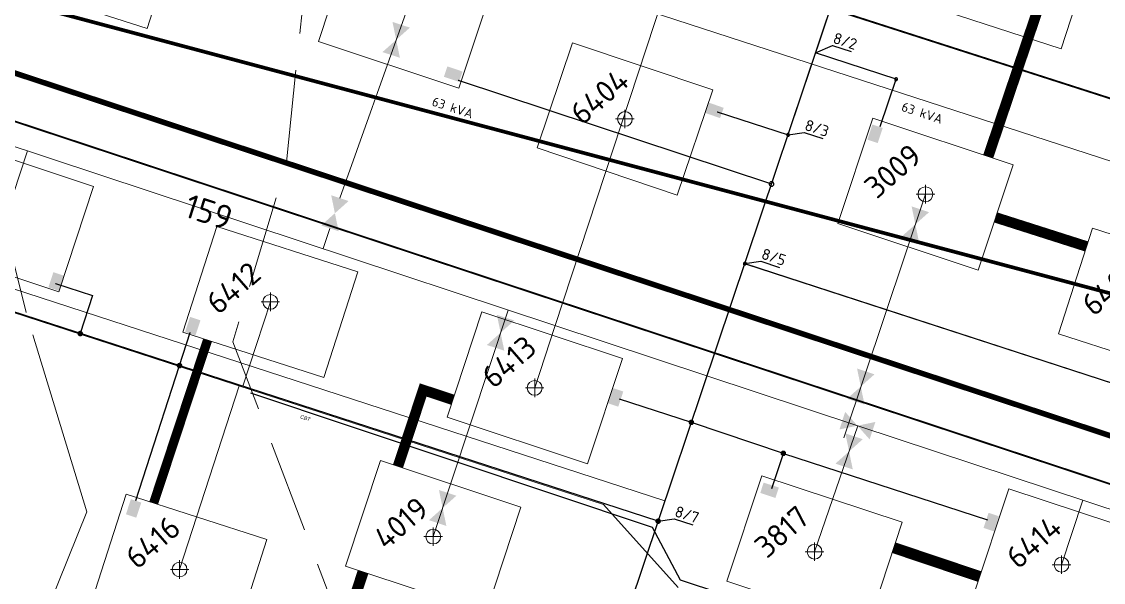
# Model space of a CAD drawing. Header units: millimetres. Extents: x 519 to 9564855, y -810 to 5021775.
# Drawn here: x 9525201 to 9525786, y 4999281 to 4999584 of the extents above; entities that cross this region are included whole.
import ezdxf
from ezdxf.enums import TextEntityAlignment as Align

# ---------------------------------------------------------------- set-up
doc = ezdxf.new("R2010")
doc.units = ezdxf.units.MM
doc.header["$LTSCALE"] = 2
doc.header["$MEASUREMENT"] = 0
doc.header["$PDMODE"] = 2
doc.header["$PDSIZE"] = 5
for name, pattern in [('1', [0]), ('92051501$0$GROUND1', [60, 50, -10]), ('92051501$0$GROUND2', [35, 25, -10]), ('DASHED2', [9.525, 6.35, -3.175])]:
    doc.linetypes.add(name, pattern=pattern)
for name, color, linetype in [('Existing roads', 41, 'Continuous'), ('OilColl&Flowlines', 3, 'Continuous'), ('ROAD_FIELD', 255, '92051501$0$GROUND2'), ('stage 7.frame', 7, 'Continuous'), ('МГ-земельный участок', 7, 'Continuous'), ('Скважины  2018 года', 7, 'Continuous'), ('Скважины 2017г', 221, 'Continuous'), ('Скважины 2019г.', 241, 'Continuous'), ('Скважины на 2013 год.', 21, '1'), ('Скважины на 2014 год', 70, 'Continuous'), ('Скважины на 2015 год', 7, 'Continuous')]:
    doc.layers.add(name, color=color, linetype=linetype)
for name, color, linetype, lineweight in [('WELLS(drilled after 2000y)', 6, 'Continuous', 40), ('Нефтепровод Fiberclass', 14, 'g5_122_n', 30), ('Новый водовод', 5, 'g_122_vpr', 30), ('Скважины на 2023 год', 201, 'Continuous', 20), ('Электро', 1, 'Continuous', 30), ('Электроснаб', 1, 'Continuous', 18), ('Электроснабжене', 1, 'Continuous', 18)]:
    doc.layers.add(name, color=color, linetype=linetype, lineweight=lineweight)
doc.styles.add('92051501$0$STANDARD', font='simplex.shx')
doc.styles.add('Elect', font='isocpeur.ttf')
doc.styles.add('GeoApp', font='', dxfattribs={"height": 1})
doc.styles.add('Line_GUGK', font='')
doc.styles.get("Standard").update_dxf_attribs({"font": 'isocpeur.ttf', "width": 0.5})
doc.styles.get('GeoApp').set_extended_font_data('D431', italic=True)
doc.styles.get('Line_GUGK').set_extended_font_data('Bm431', italic=True)
doc.linetypes.add('g5_122_n', pattern='A,1,-1,1.5,-0.3,["Н",GeoApp,S=1,R=0,X=0,Y=-0.5],-1.5,1.5,-1,4,-1,4,-1,3', length=20.8)
doc.linetypes.add('g_122_vpr', pattern='A,2,-2,3,-0.6,["Впр",Line_GUGK,S=2,R=0,X=0,Y=-1],-6.4,3,-2,8,-2,8,-2,6', length=45)
doc.linetypes.add('WTR_LINE', pattern='A,0.5,-0.2,["W",92051501$0$STANDARD,S=0.1,R=0,X=-0.1,Y=-0.05],-0.05', length=0.75)

msp = doc.modelspace()

# ---------------------------------------------------------------- hatches: boundary and pattern name
at = {"layer": 'Электро'}
for points in [[(9525430.87553, 4999559.96274), (9525429.00449, 4999554.35517), (9525437.17954, 4999551.62745), (9525439.05058, 4999557.23501)], [(9525658.06635, 4999520.38235), (9525663.67859, 4999518.52536), (9525666.38581, 4999526.70722), (9525660.77358, 4999528.56421)], [(9525608.30272, 4999326.67961), (9525610.15971, 4999332.29184), (9525601.97785, 4999334.99907), (9525600.12086, 4999329.38684)]]:
    msp.add_hatch(color=256, dxfattribs=at).paths.add_polyline_path(points)
at = {"layer": 'Электро', "ltscale": 0.5}
for points in [[(9525578.37502, 4999532.02026), (9525580.34001, 4999537.5956), (9525572.21194, 4999540.46028), (9525570.24695, 4999534.88495)], [(9525215.01555, 4999440.53912), (9525220.62778, 4999438.68213), (9525223.33501, 4999446.86399), (9525217.72278, 4999448.72098)], [(9525288.98459, 4999416.37701), (9525294.59683, 4999414.52003), (9525297.30406, 4999422.70188), (9525291.69182, 4999424.55887)], [(9525517.70115, 4999377.90568), (9525523.31338, 4999376.04869), (9525526.02061, 4999384.23055), (9525520.40837, 4999386.08754)], [(9525256.97338, 4999317.85661), (9525262.58561, 4999315.99962), (9525265.29284, 4999324.18148), (9525259.6806, 4999326.03847)], [(9525720.91179, 4999310.4855), (9525726.52402, 4999308.62851), (9525729.23125, 4999316.81037), (9525723.61902, 4999318.66736)]]:
    msp.add_hatch(color=256, dxfattribs=at).paths.add_polyline_path(points)
at = {"layer": 'Электроснаб', "linetype": 'ByBlock', "lineweight": 0}
for points in [[(9525430.87553, 4999559.96274), (9525429.00449, 4999554.35517), (9525437.17954, 4999551.62745), (9525439.05058, 4999557.23501)], [(9525658.06635, 4999520.38235), (9525663.67859, 4999518.52536), (9525666.38581, 4999526.70722), (9525660.77358, 4999528.56421)], [(9525608.30272, 4999326.67961), (9525610.15971, 4999332.29184), (9525601.97785, 4999334.99907), (9525600.12086, 4999329.38684)]]:
    msp.add_hatch(color=1, dxfattribs=at).paths.add_polyline_path(points)
at = {"layer": 'Электроснаб', "linetype": 'ByBlock', "lineweight": 0, "ltscale": 0.5}
for points in [[(9525578.37502, 4999532.02026), (9525580.34001, 4999537.5956), (9525572.21194, 4999540.46028), (9525570.24695, 4999534.88495)], [(9525215.01555, 4999440.53912), (9525220.62778, 4999438.68213), (9525223.33501, 4999446.86399), (9525217.72278, 4999448.72098)], [(9525288.98459, 4999416.37701), (9525294.59683, 4999414.52003), (9525297.30406, 4999422.70188), (9525291.69182, 4999424.55887)], [(9525517.70115, 4999377.90568), (9525523.31338, 4999376.04869), (9525526.02061, 4999384.23055), (9525520.40837, 4999386.08754)], [(9525256.97338, 4999317.85661), (9525262.58561, 4999315.99962), (9525265.29284, 4999324.18148), (9525259.6806, 4999326.03847)], [(9525720.91179, 4999310.4855), (9525726.52402, 4999308.62851), (9525729.23125, 4999316.81037), (9525723.61902, 4999318.66736)]]:
    msp.add_hatch(color=1, dxfattribs=at).paths.add_polyline_path(points)
at = {"layer": 'Электроснабжене', "linetype": 'ByBlock', "lineweight": 0}
for points in [[(9525430.87553, 4999559.96274), (9525429.00449, 4999554.35517), (9525437.17954, 4999551.62745), (9525439.05058, 4999557.23501)], [(9525658.06635, 4999520.38235), (9525663.67859, 4999518.52536), (9525666.38581, 4999526.70722), (9525660.77358, 4999528.56421)], [(9525608.30272, 4999326.67961), (9525610.15971, 4999332.29184), (9525601.97785, 4999334.99907), (9525600.12086, 4999329.38684)]]:
    msp.add_hatch(color=1, dxfattribs=at).paths.add_polyline_path(points)
at = {"layer": 'Электроснабжене', "linetype": 'ByBlock', "lineweight": 0, "ltscale": 0.5}
for points in [[(9525578.37502, 4999532.02026), (9525580.34001, 4999537.5956), (9525572.21194, 4999540.46028), (9525570.24695, 4999534.88495)], [(9525215.01555, 4999440.53912), (9525220.62778, 4999438.68213), (9525223.33501, 4999446.86399), (9525217.72278, 4999448.72098)], [(9525288.98459, 4999416.37701), (9525294.59683, 4999414.52003), (9525297.30406, 4999422.70188), (9525291.69182, 4999424.55887)], [(9525517.70115, 4999377.90568), (9525523.31338, 4999376.04869), (9525526.02061, 4999384.23055), (9525520.40837, 4999386.08754)], [(9525256.97338, 4999317.85661), (9525262.58561, 4999315.99962), (9525265.29284, 4999324.18148), (9525259.6806, 4999326.03847)], [(9525720.91179, 4999310.4855), (9525726.52402, 4999308.62851), (9525729.23125, 4999316.81037), (9525723.61902, 4999318.66736)]]:
    msp.add_hatch(color=1, dxfattribs=at).paths.add_polyline_path(points)

# ---------------------------------------------------------------- linework, layer by layer
at = {"layer": 'Existing roads', "lineweight": 0, "const_width": 5.7, "flags": 128}
for points in [[(9525723.49453, 4999511.46766), (9525773.72769, 4999660.20954)], [(9525727.49026, 4999478.32971), (9525776.61239, 4999462.66275)], [(9525418.66234, 4999387.77429), (9525404.13125, 4999343.72166)], [(9525433.82334, 4999379.77138), (9525417.7693, 4999385.06693)]]:
    msp.add_lwpolyline(points, dxfattribs=at)
at = {"layer": 'Existing roads', "linetype": 'ByBlock', "lineweight": 0, "ltscale": 5, "const_width": 5}
msp.add_lwpolyline([(9525272.00886, 4999324.01264), (9525301.15338, 4999412.10384)], dxfattribs=at)
at = {"layer": 'Existing roads', "linetype": 'ByBlock', "lineweight": 0, "const_width": 6, "flags": 128}
for points in [[(9525672.37122, 4999299.78107), (9525718.82334, 4999284.17138)], [(9525385.27581, 4999286.73627), (9525343.01752, 4999159.02214)]]:
    msp.add_lwpolyline(points, dxfattribs=at)
at = {"layer": 'OilColl&Flowlines', "color": 82, "lineweight": 0}
for p, q in [((9524626.5957, 4999886.98255), (9525895.68308, 4999474.31651)), ((9524555.7487, 4999635.16461), (9525515.28146, 4999323.15569))]:
    msp.add_line(p, q, dxfattribs=at)
at = {"layer": 'OilColl&Flowlines', "color": 3, "lineweight": 0}
for p, q in [((9524626.5957, 4999886.98255), (9525895.68308, 4999474.31651)), ((9524555.7487, 4999635.16461), (9525515.28146, 4999323.15569))]:
    msp.add_line(p, q, dxfattribs=at)
at = {"layer": 'OilColl&Flowlines', "linetype": 'ByBlock', "lineweight": 0}
for p, q in [((9525408.5, 4999589.3), (9525372.73255, 4999488.77845)), ((9525652.95638, 4999365.67751), (9525127.72426, 4999539.4673)), ((9525689.5, 4999490.9), (9525645.24909, 4999359.1684)), ((9525367.32902, 4999472.44776), (9525363.71244, 4999461.51765)), ((9525423.2, 4999305.8), (9525463.72948, 4999428.28926)), ((9525629.5, 4999297.6), (9525652.95638, 4999365.67751))]:
    msp.add_line(p, q, dxfattribs=at)
at = {"layer": 'OilColl&Flowlines', "lineweight": 0}
msp.add_line((9526256.40694, 4999166.00665), (9525652.95638, 4999365.67751), dxfattribs=at)
at = {"layer": 'OilColl&Flowlines', "linetype": 'ByBlock', "lineweight": 0}
for points in [[(9525410.59638, 4999580.95503), (9525403.18035, 4999574.34955), (9525401.16785, 4999584.07476)], [(9525405.19285, 4999564.62434), (9525395.76432, 4999567.74407), (9525403.18035, 4999574.34955)], [(9525377.44681, 4999487.21858), (9525370.03078, 4999480.6131), (9525368.01828, 4999490.33831)], [(9525372.04328, 4999470.8879), (9525362.61475, 4999474.00762), (9525370.03078, 4999480.6131)], [(9525467.07745, 4999422.60015), (9525459.66142, 4999415.99467), (9525457.64892, 4999425.71988)], [(9525461.67392, 4999406.26946), (9525452.24539, 4999409.38919), (9525459.66142, 4999415.99467)], [(9525661.92073, 4999393.51276), (9525654.5047, 4999386.90728), (9525652.4922, 4999396.63249)], [(9525656.5172, 4999377.18208), (9525647.08868, 4999380.3018), (9525654.5047, 4999386.90728)], [(9525642.96384, 4999363.74029), (9525646.08357, 4999373.16881), (9525652.68905, 4999365.75279)], [(9525659.29453, 4999358.33676), (9525652.68905, 4999365.75279), (9525662.41426, 4999367.76529)], [(9525655.59425, 4999358.43324), (9525648.17822, 4999351.82776), (9525646.16572, 4999361.55297)], [(9525650.19072, 4999342.10255), (9525640.7622, 4999345.22228), (9525648.17822, 4999351.82776)], [(9525435.73316, 4999327.87061), (9525428.31713, 4999321.26513), (9525426.30463, 4999330.99034)], [(9525430.32963, 4999311.53992), (9525420.9011, 4999314.65965), (9525428.31713, 4999321.26513)]]:
    msp.add_solid(points, dxfattribs=at)
at = {"layer": 'OilColl&Flowlines', "lineweight": 0}
for points in [[(9525691.44281, 4999481.19785), (9525684.02678, 4999474.59237), (9525682.01428, 4999484.31758)], [(9525686.03928, 4999464.86716), (9525676.61075, 4999467.98689), (9525684.02678, 4999474.59237)]]:
    msp.add_solid(points, dxfattribs=at)
at = {"layer": 'ROAD_FIELD', "lineweight": 0, "flags": 128}
msp.add_lwpolyline([(9525235.764, 4999937.663), (9525214.39793, 4999829.87718), (9525321.24899, 4999667.56701), (9525352.23578, 4999589.6154), (9525343.68774, 4999507.39244), (9525314.86562, 4999410.99821), (9525458.57511, 4999034.13591), (9525576.409, 4998966.23), (9526584.332, 4998370.48), (9527466.568, 4997825.709), (9528210.595, 4997352.658), (9528869.07269, 4996898.17941), (9528972.75783, 4996662.28052), (9529123.69984, 4996420.82557), (9529215.75408, 4996285.60314), (9529485.58681, 4996011.89516), (9529675.24078, 4995836.771), (9529872.299, 4995626.546), (9529974.57266, 4995534.13463), (9530170.987, 4995478.846), (9530259.524, 4995458.31), (9530549.231, 4995452.531), (9530549.231, 4995452.531), (9530549.231, 4995452.531), (9530549.231, 4995452.531)], dxfattribs=at)
at = {"layer": 'ROAD_FIELD', "linetype": '92051501$0$GROUND1', "lineweight": 0}
msp.add_lwpolyline([(9523677.33764, 4995814.53179), (9523779.5692, 4996012.42397), (9523991.837, 4996331.555), (9524095.437, 4996504.555), (9524346.537, 4996948.955), (9524458.337, 4997198.555), (9524536.637, 4997429.155), (9524631.237, 4997756.455), (9524742.837, 4998101.955), (9524802.21631, 4998263.4501), (9524977.31895, 4998658.98382), (9525070.237, 4998931.055), (9525201.337, 4999233.755), (9525235.8427, 4999319.26134), (9525202.937, 4999426.855), (9525184.737, 4999499.955), (9525171.237, 4999571.455), (9525219.837, 4999707.255), (9525214.6934, 4999831.36774)], dxfattribs=at)
at = {"layer": 'stage 7.frame', "color": 0, "linetype": 'ByBlock', "lineweight": 0}
msp.add_lwpolyline([(9525582.08202, 4999281.67759), (9525658.06254, 4999256.53701), (9525676.91798, 4999313.52241), (9525600.93745, 4999338.66299)], close=True, dxfattribs=at)
msp.add_circle((9525629.5, 4999297.6), 4, dxfattribs=at)
at = {"layer": 'stage 7.frame', "color": 0, "linetype": 'ByBlock', "lineweight": 0, "ltscale": 80}
msp.add_point((9525629.5, 4999297.6), dxfattribs=at)
at = {"layer": 'WELLS(drilled after 2000y)', "color": 0, "linetype": 'ByBlock', "lineweight": 0}
for points in [[(9525361.08202, 4999573.37759), (9525437.06254, 4999548.23701), (9525455.91798, 4999605.22241), (9525379.93745, 4999630.36299)], [(9525642.08202, 4999474.97759), (9525718.06254, 4999449.83701), (9525736.91798, 4999506.82241), (9525660.93745, 4999531.96299)], [(9525375.78202, 4999289.87759), (9525451.76255, 4999264.73701), (9525470.61798, 4999321.72241), (9525394.63745, 4999346.86299)]]:
    msp.add_lwpolyline(points, close=True, dxfattribs=at)
for centre in [(9525689.5, 4999490.9), (9525423.2, 4999305.8)]:
    msp.add_circle(centre, 4, dxfattribs=at)
at = {"layer": 'WELLS(drilled after 2000y)', "color": 0, "linetype": 'ByBlock', "lineweight": 0, "ltscale": 80}
for p in [(9525689.5, 4999490.9), (9525423.2, 4999305.8)]:
    msp.add_point(p, dxfattribs=at)
at = {"layer": 'МГ-земельный участок', "color": 34, "linetype": 'DASHED2', "lineweight": 25, "ltscale": 5, "const_width": 2}
msp.add_lwpolyline([(9522271, 4999525), (9527884, 4997830), (9530104, 4997995), (9529358.40073, 4998522.43877), (9528467.29836, 4998113.15535), (9526935, 4999132), (9522496, 5000315), (9522167.80801, 4999999.48247)], close=True, dxfattribs=at)
at = {"layer": 'Нефтепровод Fiberclass'}
msp.add_lwpolyline([(9525821.0436, 4999195.0454), (9525557.0413, 4999282.2992), (9525541.8016, 4999310.6591), (9525324.4958, 4999383.2865)], dxfattribs=at)
at = {"layer": 'Новый водовод', "color": 5, "linetype": 'WTR_LINE', "lineweight": 0, "ltscale": 40}
for points, const_width in [([(9524314.11, 5000356), (9524162.76, 4999898.57), (9526008.05, 4999288)], 3), ([(9524624.28, 4999719.73), (9525832.5, 4999319.95), (9525840.3, 4999343.5), (9525894.08637, 4999509.06696), (9524678.78862, 4999899.41686)], 1)]:
    msp.add_lwpolyline(points, dxfattribs=dict(at, const_width=const_width))
at = {"layer": 'Скважины  2018 года', "color": 0, "linetype": 'ByBlock', "lineweight": 0}
msp.add_lwpolyline([(9525479.41762, 4999515.93401), (9525555.23442, 4999490.40339), (9525574.38238, 4999547.26599), (9525498.56558, 4999572.79661)], close=True, dxfattribs=at)
msp.add_circle((9525526.9, 4999531.6), 4, dxfattribs=at)
at = {"layer": 'Скважины 2017г', "color": 0, "linetype": 'ByBlock', "lineweight": 0}
for points in [[(9525286.76813, 4999637.61215), (9525268.39912, 4999580.49316), (9525192.24046, 4999604.98517), (9525210.60947, 4999662.10416), (9525286.76813, 4999637.61215)], [(9525333.26813, 4999304.31215), (9525314.89912, 4999247.19316), (9525238.74046, 4999271.68517), (9525257.10947, 4999328.80416), (9525333.26813, 4999304.31215)]]:
    msp.add_lwpolyline(points, dxfattribs=at)
msp.add_circle((9525286, 4999288), 4, dxfattribs=at)
msp.add_point((9525286, 4999288), dxfattribs=at)
at = {"layer": 'Скважины 2019г.', "color": 0, "linetype": 'ByBlock', "lineweight": 0}
msp.add_point((9525526.9, 4999531.6), dxfattribs=at)
at = {"layer": 'Скважины на 2013 год.', "color": 3, "linetype": 'ByBlock', "lineweight": 0, "ltscale": 5}
for p, q in [((9525565.3, 4999651.5), (9525489.21392, 4999419.83083)), ((9525192.1, 4999479.2), (9525203.70792, 4999514.32569)), ((9525478.1, 4999386.2), (9525489.22169, 4999419.85435)), ((9525763.1, 4999290.6), (9525774.60856, 4999325.42501))]:
    msp.add_line(p, q, dxfattribs=at)
at = {"layer": 'Скважины на 2014 год', "color": 0, "linetype": 'ByBlock', "lineweight": 0}
for points in [[(9525144.68202, 4999463.27759), (9525163.53745, 4999520.26299), (9525239.51798, 4999495.12241), (9525220.66255, 4999438.13701), (9525144.68202, 4999463.27759)], [(9525430.68202, 4999370.27759), (9525449.53745, 4999427.26299), (9525525.51798, 4999402.12241), (9525506.66255, 4999345.13701), (9525430.68202, 4999370.27759)], [(9525715.68202, 4999274.67759), (9525734.53745, 4999331.66299), (9525810.51798, 4999306.52241), (9525791.66255, 4999249.53701), (9525715.68202, 4999274.67759)]]:
    msp.add_lwpolyline(points, dxfattribs=at)
for centre in [(9525478.1, 4999386.2), (9525763.1, 4999290.6)]:
    msp.add_circle(centre, 4, dxfattribs=at)
for p in [(9525478.1, 4999386.2), (9525763.1, 4999290.6)]:
    msp.add_point(p, dxfattribs=at)
at = {"layer": 'Скважины на 2015 год', "color": 1, "lineweight": 0}
for p, q in [((9525548.57143, 4999325.18945, 0), (9524781.21132, 4999574.51986, 0)), ((9525262.27801, 4999325.36102, 0), (9525291.74437, 4999416.04915))]:
    msp.add_line(p, q, dxfattribs=at)
at = {"layer": 'Скважины на 2015 год', "color": 192, "lineweight": 0}
msp.add_line((9525592.73245, 4999453.06872, 0), (9525972.7017, 4999329.60923, 0), dxfattribs=at)
at = {"layer": 'Скважины на 2015 год', "color": 3, "linetype": 'ByBlock', "lineweight": 0, "ltscale": 5}
for p, q in [((9525335.1, 4999432.7), (9525320.11542, 4999386.61736)), ((9525286, 4999288), (9525318.26303, 4999387.2197)), ((9525555.77658, 4999278.25512), (9525515.28146, 4999323.15569))]:
    msp.add_line(p, q, dxfattribs=at)
at = {"layer": 'Скважины на 2015 год', "color": 82, "linetype": 'ByBlock', "lineweight": 0, "ltscale": 5}
msp.add_line((9525555.77658, 4999278.25512), (9525515.28146, 4999323.15569), dxfattribs=at)
at = {"layer": 'Скважины на 2015 год', "color": 0, "linetype": 'ByBlock', "lineweight": 0}
msp.add_lwpolyline([(9525382.36813, 4999449.01215), (9525363.99912, 4999391.89316), (9525287.84046, 4999416.38517), (9525306.20947, 4999473.50416), (9525382.36813, 4999449.01215)], dxfattribs=at)
at = {"layer": 'Скважины на 2015 год', "color": 0, "linetype": 'ByBlock', "lineweight": 0, "ltscale": 5}
msp.add_lwpolyline([(9525855.96813, 4999448.11215), (9525837.59912, 4999390.99316), (9525761.44046, 4999415.48517), (9525779.80947, 4999472.60416), (9525855.96813, 4999448.11215)], dxfattribs=at)
at = {"layer": 'Скважины на 2015 год', "color": 0, "linetype": 'ByBlock', "lineweight": 0}
msp.add_circle((9525335.1, 4999432.7), 4, dxfattribs=at)
msp.add_point((9525335.1, 4999432.7), dxfattribs=at)
at = {"layer": 'Скважины на 2023 год', "color": 0, "linetype": 'ByBlock', "lineweight": 0}
msp.add_lwpolyline([(9525686.80241, 4999594.24789), (9525762.88693, 4999569.52653), (9525781.42795, 4999626.58992), (9525705.34343, 4999651.31128)], close=True, dxfattribs=at)
at = {"layer": 'Электро', "ltscale": 0.5}
for p, q in [((9525348.22916, 4998729.83503, 0), (9525665.14043, 4999671.4427, 0)), ((9525544.87715, 4999314.11611, 0), (9524777.51705, 4999563.44652, 0)), ((9525673.68401, 4999553.07584), (9525630.07168, 4999567.24634)), ((9525673.68401, 4999553.07584), (9525630.07168, 4999567.24634)), ((9525436.76002, 4999552.49527, 0), (9525606.23364, 4999496.41869, 0)), ((9525664.92964, 4999527.43856, 0), (9525673.68401, 4999553.07584)), ((9525576.74487, 4999535.49481), (9525615.18193, 4999523.00585)), ((9525576.74487, 4999535.49481), (9525615.18193, 4999523.00585)), ((9525591.75094, 4999453.38764, 0), (9525972.7017, 4999329.60923, 0)), ((9525592.73245, 4999453.06872, 0), (9525972.7017, 4999329.60923, 0)), ((9525218.93481, 4999442.67508), (9525238.9688, 4999436.16564)), ((9525238.9688, 4999436.16564), (9525232.27222, 4999415.56315, 0)), ((9525262.27801, 4999325.36102, 0), (9525291.74437, 4999416.04915)), ((9525562.86055, 4999367.54843, 0), (9525524.05927, 4999380.15573, 0)), ((9525612.61201, 4999350.80388), (9525562.86055, 4999367.54843, 0)), ((9525606.32936, 4999331.8163), (9525612.61201, 4999350.80388)), ((9525612.61201, 4999350.80388), (9525723.08622, 4999314.90863))]:
    msp.add_line(p, q, dxfattribs=at)
at = {"layer": 'Электро'}
for p, q in [((9525630.07168, 4999567.24634), (9525639.15663, 4999571.29207)), ((9525639.15663, 4999571.29207), (9525649.23809, 4999568.01641)), ((9525615.18186, 4999523.00585), (9525623.83972, 4999524.24557, 0)), ((9525623.83972, 4999524.24557, 0), (9525633.92117, 4999520.9699, 0)), ((9525591.75088, 4999453.38763, 0), (9525600.40873, 4999454.62735, 0)), ((9525600.40873, 4999454.62735, 0), (9525610.49018, 4999451.35169, 0)), ((9525544.87709, 4999314.11611, 0), (9525553.53494, 4999315.35582)), ((9525553.53494, 4999315.35582), (9525563.6164, 4999312.08016))]:
    msp.add_line(p, q, dxfattribs=at)
at = {"layer": 'Электро', "ltscale": 0.5, "const_width": 1.5, "elevation": 0}
for points in [[(9525231.55893, 4999415.79491, 1), (9525232.98551, 4999415.33139, 1)], [(9525285.24574, 4999398.47547, 1), (9525286.67233, 4999398.01195, 1)]]:
    msp.add_lwpolyline(points, format="xyb", close=True, dxfattribs=at)
at = {"layer": 'Электро', "ltscale": 50, "const_width": 1.5, "elevation": 0}
for points in [[(9525562.1472, 4999367.78021, 1), (9525563.57379, 4999367.31669, 1)], [(9525544.16386, 4999314.34788, 1), (9525545.59045, 4999313.88435, 1)]]:
    msp.add_lwpolyline(points, format="xyb", close=True, dxfattribs=at)
at = {"layer": 'Электро', "ltscale": 50, "const_width": 1.5}
msp.add_lwpolyline([(9525611.89872, 4999351.03564, 1), (9525613.3253, 4999350.57212, 1)], format="xyb", close=True, dxfattribs=at)
at = {"layer": 'Электро', "ltscale": 0.5}
for centre, start, end in [((9525673.68401, 4999553.07584), 162.00000005, 342.00000005), ((9525673.68401, 4999553.07584), 342.00000005, 162.00000005), ((9525615.18186, 4999523.00585), 162, 342), ((9525615.18186, 4999523.00585), 342, 162), ((9525591.75088, 4999453.38763, 0), 162, 342), ((9525591.75088, 4999453.38763, 0), 342, 162), ((9525232.27222, 4999415.56315, 0), 342.00000005, 162.00000005), ((9525232.27222, 4999415.56315, 0), 162.00000005, 342.00000005), ((9525285.95903, 4999398.24371, 0), 162.00000005, 342.00000005), ((9525285.95903, 4999398.24371, 0), 342.00000005, 162.00000005)]:
    msp.add_arc(centre, 0.75, start, end, dxfattribs=at)
at = {"layer": 'Электро', "ltscale": 25}
for start, end in [(162, 342), (342, 162)]:
    msp.add_arc((9525606.23364, 4999496.41869, 0), 1.25, start, end, dxfattribs=at)
at = {"layer": 'Электроснаб', "color": 1, "linetype": 'ByBlock', "lineweight": 0, "ltscale": 0.5}
for p, q in [((9525348.22916, 4998729.83503, 0), (9525665.14043, 4999671.4427, 0)), ((9525544.87715, 4999314.11611, 0), (9524777.51705, 4999563.44652, 0)), ((9525673.68401, 4999553.07584), (9525630.07168, 4999567.24634)), ((9525673.68401, 4999553.07584), (9525630.07168, 4999567.24634)), ((9525436.76002, 4999552.49527, 0), (9525606.23364, 4999496.41869, 0)), ((9525664.92964, 4999527.43856, 0), (9525673.68401, 4999553.07584)), ((9525576.74487, 4999535.49481), (9525615.18193, 4999523.00585)), ((9525576.74487, 4999535.49481), (9525615.18193, 4999523.00585)), ((9525591.75094, 4999453.38764, 0), (9525972.7017, 4999329.60923, 0)), ((9525592.73245, 4999453.06872, 0), (9525972.7017, 4999329.60923, 0)), ((9525218.93481, 4999442.67508), (9525238.9688, 4999436.16564)), ((9525238.9688, 4999436.16564), (9525232.27222, 4999415.56315, 0)), ((9525262.27801, 4999325.36102, 0), (9525291.74437, 4999416.04915)), ((9525562.86055, 4999367.54843, 0), (9525524.05927, 4999380.15573, 0)), ((9525612.61201, 4999350.80388), (9525562.86055, 4999367.54843, 0)), ((9525606.32936, 4999331.8163), (9525612.61201, 4999350.80388)), ((9525612.61201, 4999350.80388), (9525723.08622, 4999314.90863))]:
    msp.add_line(p, q, dxfattribs=at)
at = {"layer": 'Электроснаб', "color": 1, "linetype": 'ByBlock', "lineweight": 0}
for p, q in [((9525630.07168, 4999567.24634), (9525639.15663, 4999571.29207)), ((9525639.15663, 4999571.29207), (9525649.23809, 4999568.01641)), ((9525615.18186, 4999523.00585), (9525623.83972, 4999524.24557, 0)), ((9525623.83972, 4999524.24557, 0), (9525633.92117, 4999520.9699, 0)), ((9525591.75088, 4999453.38763, 0), (9525600.40873, 4999454.62735, 0)), ((9525600.40873, 4999454.62735, 0), (9525610.49018, 4999451.35169, 0)), ((9525544.87709, 4999314.11611, 0), (9525553.53494, 4999315.35582)), ((9525553.53494, 4999315.35582), (9525563.6164, 4999312.08016))]:
    msp.add_line(p, q, dxfattribs=at)
at = {"layer": 'Электроснаб', "color": 1, "linetype": 'ByBlock', "lineweight": 0, "ltscale": 0.5, "const_width": 1.5, "elevation": 0}
for points in [[(9525231.55893, 4999415.79491, 1), (9525232.98551, 4999415.33139, 1)], [(9525285.24574, 4999398.47547, 1), (9525286.67233, 4999398.01195, 1)]]:
    msp.add_lwpolyline(points, format="xyb", close=True, dxfattribs=at)
at = {"layer": 'Электроснаб', "color": 1, "lineweight": 0, "ltscale": 50, "const_width": 1.5, "elevation": 0}
for points in [[(9525562.1472, 4999367.78021, 1), (9525563.57379, 4999367.31669, 1)], [(9525544.16386, 4999314.34788, 1), (9525545.59045, 4999313.88435, 1)]]:
    msp.add_lwpolyline(points, format="xyb", close=True, dxfattribs=at)
at = {"layer": 'Электроснаб', "color": 1, "lineweight": 0, "ltscale": 50, "const_width": 1.5}
msp.add_lwpolyline([(9525611.89872, 4999351.03564, 1), (9525613.3253, 4999350.57212, 1)], format="xyb", close=True, dxfattribs=at)
at = {"layer": 'Электроснаб', "color": 1, "linetype": 'ByBlock', "lineweight": 0, "ltscale": 0.5}
for centre, start, end in [((9525673.68401, 4999553.07584), 162.00000005, 342.00000005), ((9525673.68401, 4999553.07584), 342.00000005, 162.00000005), ((9525615.18186, 4999523.00585), 162, 342), ((9525615.18186, 4999523.00585), 342, 162), ((9525591.75088, 4999453.38763, 0), 162, 342), ((9525591.75088, 4999453.38763, 0), 342, 162), ((9525232.27222, 4999415.56315, 0), 342.00000005, 162.00000005), ((9525232.27222, 4999415.56315, 0), 162.00000005, 342.00000005), ((9525285.95903, 4999398.24371, 0), 162.00000005, 342.00000005), ((9525285.95903, 4999398.24371, 0), 342.00000005, 162.00000005)]:
    msp.add_arc(centre, 0.75, start, end, dxfattribs=at)
at = {"layer": 'Электроснаб', "color": 1, "linetype": 'ByBlock', "lineweight": 0, "ltscale": 25}
for start, end in [(162, 342), (342, 162)]:
    msp.add_arc((9525606.23364, 4999496.41869, 0), 1.25, start, end, dxfattribs=at)
at = {"layer": 'Электроснабжене', "color": 1, "linetype": 'ByBlock', "lineweight": 0, "ltscale": 0.5}
for p, q in [((9525348.22916, 4998729.83503, 0), (9525665.14043, 4999671.4427, 0)), ((9525544.87715, 4999314.11611, 0), (9524777.51705, 4999563.44652, 0)), ((9525673.68401, 4999553.07584), (9525630.07168, 4999567.24634)), ((9525673.68401, 4999553.07584), (9525630.07168, 4999567.24634)), ((9525436.76002, 4999552.49527, 0), (9525606.23364, 4999496.41869, 0)), ((9525664.92964, 4999527.43856, 0), (9525673.68401, 4999553.07584)), ((9525576.74487, 4999535.49481), (9525615.18193, 4999523.00585)), ((9525576.74487, 4999535.49481), (9525615.18193, 4999523.00585)), ((9525591.75094, 4999453.38764, 0), (9525972.7017, 4999329.60923, 0)), ((9525592.73245, 4999453.06872, 0), (9525972.7017, 4999329.60923, 0)), ((9525218.93481, 4999442.67508), (9525238.9688, 4999436.16564)), ((9525238.9688, 4999436.16564), (9525232.27222, 4999415.56315, 0)), ((9525262.27801, 4999325.36102, 0), (9525291.74437, 4999416.04915)), ((9525562.86055, 4999367.54843, 0), (9525524.05927, 4999380.15573, 0)), ((9525612.61201, 4999350.80388), (9525562.86055, 4999367.54843, 0)), ((9525606.32936, 4999331.8163), (9525612.61201, 4999350.80388)), ((9525612.61201, 4999350.80388), (9525723.08622, 4999314.90863))]:
    msp.add_line(p, q, dxfattribs=at)
at = {"layer": 'Электроснабжене', "color": 1, "linetype": 'ByBlock', "lineweight": 0}
for p, q in [((9525630.07168, 4999567.24634), (9525639.15663, 4999571.29207)), ((9525639.15663, 4999571.29207), (9525649.23809, 4999568.01641)), ((9525615.18186, 4999523.00585), (9525623.83972, 4999524.24557, 0)), ((9525623.83972, 4999524.24557, 0), (9525633.92117, 4999520.9699, 0)), ((9525591.75088, 4999453.38763, 0), (9525600.40873, 4999454.62735, 0)), ((9525600.40873, 4999454.62735, 0), (9525610.49018, 4999451.35169, 0)), ((9525544.87709, 4999314.11611, 0), (9525553.53494, 4999315.35582)), ((9525553.53494, 4999315.35582), (9525563.6164, 4999312.08016))]:
    msp.add_line(p, q, dxfattribs=at)
at = {"layer": 'Электроснабжене', "color": 1, "linetype": 'ByBlock', "lineweight": 0, "ltscale": 0.5, "const_width": 1.5, "elevation": 0}
for points in [[(9525231.55893, 4999415.79491, 1), (9525232.98551, 4999415.33139, 1)], [(9525285.24574, 4999398.47547, 1), (9525286.67233, 4999398.01195, 1)]]:
    msp.add_lwpolyline(points, format="xyb", close=True, dxfattribs=at)
at = {"layer": 'Электроснабжене', "color": 1, "lineweight": 0, "ltscale": 50, "const_width": 1.5, "elevation": 0}
for points in [[(9525562.1472, 4999367.78021, 1), (9525563.57379, 4999367.31669, 1)], [(9525544.16386, 4999314.34788, 1), (9525545.59045, 4999313.88435, 1)]]:
    msp.add_lwpolyline(points, format="xyb", close=True, dxfattribs=at)
at = {"layer": 'Электроснабжене', "color": 1, "lineweight": 0, "ltscale": 50, "const_width": 1.5}
msp.add_lwpolyline([(9525611.89872, 4999351.03564, 1), (9525613.3253, 4999350.57212, 1)], format="xyb", close=True, dxfattribs=at)
at = {"layer": 'Электроснабжене', "color": 1, "linetype": 'ByBlock', "lineweight": 0, "ltscale": 0.5}
for centre, start, end in [((9525673.68401, 4999553.07584), 162.00000005, 342.00000005), ((9525673.68401, 4999553.07584), 342.00000005, 162.00000005), ((9525615.18186, 4999523.00585), 162, 342), ((9525615.18186, 4999523.00585), 342, 162), ((9525591.75088, 4999453.38763, 0), 162, 342), ((9525591.75088, 4999453.38763, 0), 342, 162), ((9525232.27222, 4999415.56315, 0), 342.00000005, 162.00000005), ((9525232.27222, 4999415.56315, 0), 162.00000005, 342.00000005), ((9525285.95903, 4999398.24371, 0), 162.00000005, 342.00000005), ((9525285.95903, 4999398.24371, 0), 342.00000005, 162.00000005)]:
    msp.add_arc(centre, 0.75, start, end, dxfattribs=at)
at = {"layer": 'Электроснабжене', "color": 1, "linetype": 'ByBlock', "lineweight": 0, "ltscale": 25}
for start, end in [(162, 342), (342, 162)]:
    msp.add_arc((9525606.23364, 4999496.41869, 0), 1.25, start, end, dxfattribs=at)

# ---------------------------------------------------------------- texts
at = {"layer": 'OilColl&Flowlines', "color": 7, "lineweight": 0, "style": 'Elect'}
msp.add_text('159', height=13.005167, rotation=341.95469837, dxfattribs=at).set_placement((9525287.62311, 4999479.02044))
at = {"layer": 'stage 7.frame', "color": 0, "linetype": 'ByBlock', "lineweight": 0, "style": 'Elect'}
msp.add_text('3817', height=12, rotation=41, dxfattribs=at).set_placement((9525603.66078, 4999293.45553))
at = {"layer": 'WELLS(drilled after 2000y)', "color": 0, "linetype": 'ByBlock', "lineweight": 0, "style": 'Elect'}
for s, p in [('3009', (9525663.07979, 4999487.84243)), ('4019', (9525397.64403, 4999298.06157))]:
    msp.add_text(s, height=12, rotation=41, dxfattribs=at).set_placement(p)
at = {"layer": 'Нефтепровод Fiberclass', "linetype": 'ByBlock', "lineweight": 0, "style": 'GeoApp'}
msp.add_text('СВТ', height=2, rotation=342.77358621, dxfattribs=at).set_placement((9525354.00182, 4999369.87782, -27.1729), align=Align.MIDDLE_CENTER)
at = {"layer": 'Скважины  2018 года', "color": 0, "linetype": 'ByBlock', "lineweight": 0, "style": 'Elect'}
msp.add_text('6404', height=12, rotation=41, dxfattribs=at).set_placement((9525503.90362, 4999527.68838))
at = {"layer": 'Скважины 2017г', "color": 0, "linetype": 'ByBlock', "lineweight": 0, "style": 'Elect'}
msp.add_text('6416', height=12, rotation=41, dxfattribs=at).set_placement((9525263.15917, 4999287.54364))
at = {"layer": 'Скважины на 2014 год', "color": 0, "linetype": 'ByBlock', "lineweight": 0, "style": 'Elect'}
for s, p in [('6413', (9525455.89956, 4999385.23916)), ('6414', (9525739.65119, 4999287.64453))]:
    msp.add_text(s, height=12, rotation=41, dxfattribs=at).set_placement(p)
at = {"layer": 'Скважины на 2015 год', "color": 0, "linetype": 'ByBlock', "lineweight": 0, "style": 'Elect'}
msp.add_text('6412', height=12, rotation=41, dxfattribs=at).set_placement((9525306.99494, 4999425.21199))
at = {"layer": 'Скважины на 2015 год', "color": 0, "linetype": 'ByBlock', "lineweight": 0, "ltscale": 5, "style": 'Elect'}
msp.add_text('6405', height=12, rotation=41, dxfattribs=at).set_placement((9525780.59494, 4999424.31199))
at = {"layer": 'Электро', "ltscale": 0.5}
for s, p in [('8/2', (9525638.96917, 4999572.79976)), ('8/3', (9525623.65226, 4999525.75326, 0)), ('8/5', (9525600.22127, 4999456.13504, 0)), ('8/7', (9525553.34748, 4999316.86351))]:
    msp.add_text(s, height=6, rotation=342.00000001, dxfattribs=at).set_placement(p)
at = {"layer": 'Электро'}
for p in [(9525422.06241, 4999538.93552, -0.00006), (9525676.06482, 4999536.06254, -0.00006)]:
    msp.add_text('63 kVA', height=5, rotation=341.691556, dxfattribs=at).set_placement(p)
at = {"layer": 'Электроснаб', "color": 1, "linetype": 'ByBlock', "lineweight": 0, "ltscale": 0.5}
for s, p in [('8/2', (9525638.96917, 4999572.79976)), ('8/3', (9525623.65226, 4999525.75326, 0)), ('8/5', (9525600.22127, 4999456.13504, 0)), ('8/7', (9525553.34748, 4999316.86351))]:
    msp.add_text(s, height=6, rotation=342.00000001, dxfattribs=at).set_placement(p)
at = {"layer": 'Электроснаб', "color": 1, "linetype": 'ByBlock', "lineweight": 0}
for p in [(9525422.06241, 4999538.93552, -0.00006), (9525676.06482, 4999536.06254, -0.00006)]:
    msp.add_text('63 kVA', height=5, rotation=341.691556, dxfattribs=at).set_placement(p)
at = {"layer": 'Электроснабжене', "color": 1, "linetype": 'ByBlock', "lineweight": 0, "ltscale": 0.5}
for s, p in [('8/2', (9525638.96917, 4999572.79976)), ('8/3', (9525623.65226, 4999525.75326, 0)), ('8/5', (9525600.22127, 4999456.13504, 0)), ('8/7', (9525553.34748, 4999316.86351))]:
    msp.add_text(s, height=6, rotation=342.00000001, dxfattribs=at).set_placement(p)
at = {"layer": 'Электроснабжене', "color": 1, "linetype": 'ByBlock', "lineweight": 0}
for p in [(9525422.06241, 4999538.93552, -0.00006), (9525676.06482, 4999536.06254, -0.00006)]:
    msp.add_text('63 kVA', height=5, rotation=341.691556, dxfattribs=at).set_placement(p)

doc.saveas('drawing.dxf')
